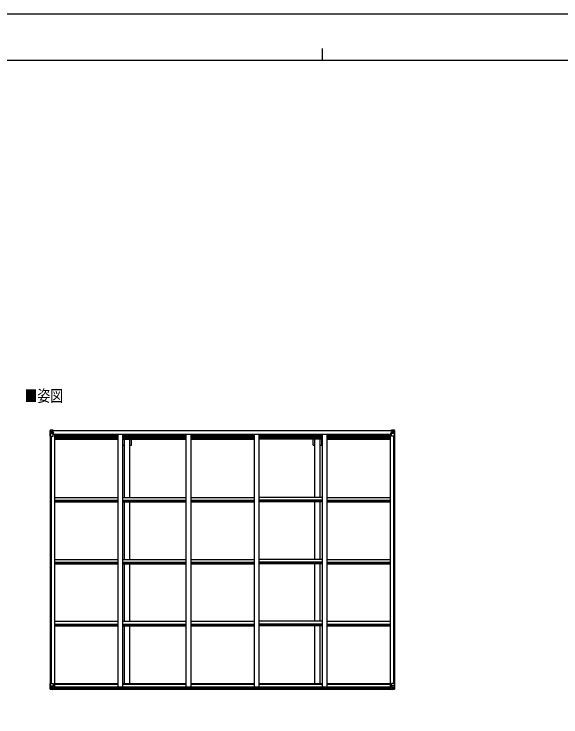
# Model space of a CAD drawing. Units: millimetres, scale not verified. Extents: x -10512 to 10512, y -7425 to 7425.
# Drawn here: x -3253 to 2499, y 30 to 7425 of the extents above; entities that cross this region are included whole.
import ezdxf
from ezdxf.enums import TextEntityAlignment as Align

# ---------------------------------------------------------------- set-up
doc = ezdxf.new("R2010")
doc.units = ezdxf.units.MM
doc.header["$LTSCALE"] = 30
for name, color, linetype in [('0-2_USER1', 3, 'Continuous'), ('0-4_YKK_13', 4, 'Continuous'), ('0-5_YKK_A1', 4, 'Continuous'), ('0-7_YKK_ZWAK', 7, 'Continuous')]:
    doc.layers.add(name, color=color, linetype=linetype)
doc.styles.add('ＭＳ ゴシック', font='')
doc.styles.get('ＭＳ ゴシック').set_extended_font_data('MS Gothic')

msp = doc.modelspace()

# ---------------------------------------------------------------- linework, layer by layer
at = {"layer": '0-4_YKK_13'}
for p, q in [((-2874.45, 3045.44), (-2874.45, 3045.4)), ((-2873.51, 3046.44), (-2873.51, 3046.44)), ((-2873.51, 3046.4), (-2873.51, 3046.44)), ((-2864.54, 3046.83), (-2872.46, 3046.36)), ((-2871.6, 3045.38), (-2871.61, 3045.32)), ((-2871.61, 2984.73), (-2871.61, 3045.32)), ((-2867.64, 3041.94), (-2870.37, 3045.61)), ((-2866.78, 3038.43), (-2864.45, 3038.49)), ((-2866.78, 3024.96), (-2866.78, 3038.43)), ((-2852.45, 3047.62), (-2864.45, 3046.83)), ((-2864.45, 3038.49), (-2852.45, 3038.49)), ((-2853.45, 3038.49), (-2852.45, 3038.49)), ((-2845.95, 3048.13), (-2852.45, 3047.73)), ((-2852.45, 3021.63), (-2852.45, 3047.73)), ((-2852.45, 3046.85), (-2845.95, 3047.24)), ((-2850.95, 3042.02), (-2852.45, 3042.02)), ((-2850.95, 3038.49), (-2852.45, 3038.49)), ((-2845.95, 3046.32), (-2850.95, 3046.23)), ((-2850.45, 3041.66), (-2850.95, 3041.66)), ((-2846.95, 3036.73), (-2850.95, 3036.73)), ((-2850.84, 3040.36), (-2846.95, 3040.36)), ((-2850.45, 3042.69), (-2850.45, 3040.74)), ((-2842.45, 3042.69), (-2850.45, 3042.69)), ((-2842.45, 3042.66), (-2850.45, 3042.66)), ((-2840.45, 3040.82), (-2850.45, 3040.74)), ((-2850.45, 3040.57), (-2850.45, 3040.74)), ((-2850.45, 3040.74), (-2850.45, 3040.74)), ((-2846.95, 3020.63), (-2846.95, 3040.6)), ((-2845.95, 3047.24), (-2845.95, 3048.13)), ((-2845.95, 3046.73), (-2845.95, 3047.24)), ((-2845.95, 3046.73), (-2845.95, 3046.32)), ((-2845.95, 3046.32), (-2845.95, 3045.5)), ((-2840.95, 3045.93), (-2840.95, 3045.5)), ((-2840.65, 3045.93), (-2840.95, 3045.93)), ((-2840.65, 3045.93), (-2838.96, 3045.5)), ((-2840.45, 3042.43), (-2835.45, 3042.43)), ((-2840.45, 3040.82), (-2840.45, 3042.43)), ((-2835.45, 3043.36), (-2835.45, 3042.43)), ((-2835.45, 3042.43), (-2834.45, 3042.43)), ((-2834.45, 3042.43), (-2834.45, 3043.36)), ((-2834.45, 3042.43), (-2834.45, 3040.87)), ((-2834.45, 3040.75), (-2834.45, 3040.87)), ((709.55, 3042.43), (709.55, 3043.36)), ((710.55, 3042.43), (709.55, 3042.43)), ((709.55, 3042.43), (709.55, 3040.87)), ((709.55, 3040.75), (709.55, 3040.87)), ((710.55, 3043.36), (710.55, 3042.43)), ((715.55, 3042.43), (710.55, 3042.43)), ((715.75, 3045.93), (714.06, 3045.5)), ((715.55, 3040.82), (715.55, 3042.43)), ((715.55, 3040.82), (725.55, 3040.74)), ((715.75, 3045.93), (716.05, 3045.93)), ((716.05, 3045.93), (716.05, 3045.5)), ((717.55, 3042.69), (725.55, 3042.69)), ((717.55, 3042.66), (725.55, 3042.66)), ((721.05, 3048.13), (727.55, 3047.73)), ((721.05, 3047.24), (721.05, 3048.13)), ((727.55, 3046.85), (721.05, 3047.24)), ((721.05, 3046.73), (721.05, 3047.24)), ((721.05, 3046.73), (721.05, 3046.32)), ((721.05, 3046.32), (726.05, 3046.23)), ((721.05, 3046.32), (721.05, 3045.5)), ((722.05, 3020.63), (722.05, 3040.6)), ((725.94, 3040.36), (722.05, 3040.36)), ((722.05, 3036.73), (726.05, 3036.73)), ((725.55, 3042.69), (725.55, 3040.74)), ((725.55, 3041.66), (726.05, 3041.66)), ((725.55, 3040.57), (725.55, 3040.74)), ((725.55, 3040.74), (725.55, 3040.74)), ((726.05, 3042.02), (727.55, 3042.02)), ((726.05, 3038.49), (727.55, 3038.49)), ((727.55, 3021.63), (727.55, 3047.73)), ((727.55, 3047.62), (739.55, 3046.83)), ((728.55, 3038.49), (727.55, 3038.49)), ((739.55, 3038.49), (727.55, 3038.49)), ((741.88, 3038.43), (739.55, 3038.49)), ((739.64, 3046.83), (747.56, 3046.36)), ((741.88, 3024.96), (741.88, 3038.43)), ((742.74, 3041.94), (745.47, 3045.61)), ((746.7, 3045.38), (746.71, 3045.32)), ((746.71, 2984.73), (746.71, 3045.32)), ((748.61, 3046.44), (748.61, 3046.44)), ((748.61, 3046.4), (748.61, 3046.44)), ((749.55, 3045.44), (749.55, 3045.4)), ((-2871.61, 2984.73), (-2841.45, 2984.73)), ((-2871.06, 3011.61), (-2866.92, 3023.7)), ((-2871.06, 3011.61), (-2864.45, 3011.4)), ((-2864.45, 3024.93), (-2866.78, 3024.96)), ((-2864.45, 3024.93), (-2852.45, 3024.93)), ((-2864.45, 3024.93), (-2864.45, 3024.93)), ((-2864.45, 3011.4), (-2840.45, 3011.4)), ((-2858.97, 3031.29), (-2858.97, 3030.33)), ((-2850.95, 3024.93), (-2852.45, 3024.93)), ((-2851.62, 3021.38), (-2841.28, 3019.72)), ((-2851.62, 3020.74), (-2851.62, 3021.38)), ((-2841.28, 3019.09), (-2851.62, 3020.74)), ((-2846.95, 3028.53), (-2850.95, 3028.53)), ((-2841.28, 3019.72), (-2841.28, 3019.09)), ((-2841, 3019.64), (-2836.95, 3019.61)), ((-2840.45, 2985.73), (-2840.45, 3018.83)), ((-2835.95, 3007.73), (-2840.45, 3007.73)), ((-2835.95, 3019.6), (-2836.95, 3019.61)), ((-2836.95, 3017.88), (-2835.95, 3017.88)), ((-2835.95, 3003.38), (-2835.95, 3019.6)), ((711.05, 3019.6), (712.05, 3019.61)), ((711.05, 3003.38), (711.05, 3019.6)), ((712.05, 3017.88), (711.05, 3017.88)), ((711.05, 3007.73), (715.55, 3007.73)), ((716.1, 3019.64), (712.05, 3019.61)), ((715.55, 2985.73), (715.55, 3018.83)), ((739.55, 3011.4), (715.55, 3011.4)), ((726.72, 3021.38), (716.38, 3019.72)), ((716.38, 3019.09), (726.72, 3020.74)), ((716.38, 3019.72), (716.38, 3019.09)), ((746.71, 2984.73), (716.55, 2984.73)), ((722.05, 3028.53), (726.05, 3028.53)), ((726.05, 3024.93), (727.55, 3024.93)), ((726.72, 3020.74), (726.72, 3021.38)), ((739.55, 3024.93), (727.55, 3024.93)), ((734.07, 3031.29), (734.07, 3030.33)), ((739.55, 3024.93), (741.88, 3024.96)), ((739.55, 3024.93), (739.55, 3024.93)), ((746.16, 3011.61), (739.55, 3011.4)), ((746.16, 3011.61), (742.02, 3023.7)), ((-2874.45, 383.09), (-2841.45, 383.09)), ((-2874.45, 322.38), (-2874.45, 383.09)), ((-2871.61, 383.09), (-2871.61, 322.51)), ((-2840.45, 382.09), (-2840.45, 348.99)), ((715.55, 382.09), (715.55, 348.99)), ((749.55, 383.09), (716.55, 383.09)), ((746.71, 383.09), (746.71, 322.51)), ((749.55, 322.38), (749.55, 383.09)), ((-2873.51, 321.42), (-2873.51, 321.38)), ((-2864.54, 320.99), (-2872.46, 321.47)), ((-2871.6, 322.44), (-2871.61, 322.51)), ((-2871.06, 356.21), (-2864.45, 356.42)), ((-2871.06, 356.21), (-2866.92, 344.12)), ((-2867.64, 325.88), (-2870.37, 322.21)), ((-2864.45, 342.89), (-2866.78, 342.86)), ((-2866.78, 342.86), (-2866.78, 329.39)), ((-2866.78, 329.39), (-2864.45, 329.33)), ((-2864.45, 356.42), (-2840.45, 356.42)), ((-2864.45, 342.89), (-2864.45, 342.89)), ((-2852.45, 342.89), (-2864.45, 342.89)), ((-2864.45, 329.33), (-2852.45, 329.33)), ((-2852.45, 320.2), (-2864.45, 320.99)), ((-2859.93, 336.53), (-2859.93, 337.49)), ((-2852.45, 346.88), (-2845.95, 346.88)), ((-2852.45, 346.88), (-2852.45, 320.09)), ((-2841.28, 348.73), (-2851.62, 347.08)), ((-2851.62, 347.08), (-2851.62, 346.88)), ((-2848.93, 346.88), (-2841.28, 348.1)), ((-2845.95, 346.88), (-2836.95, 346.84)), ((-2845.95, 319.69), (-2845.95, 325.64)), ((-2836.95, 325.07), (-2845.95, 325.01)), ((-2841.28, 348.1), (-2841.28, 348.73)), ((-2835.95, 345.93), (-2835.95, 325.78)), ((711.05, 345.93), (711.05, 325.78)), ((721.05, 346.88), (712.05, 346.84)), ((712.05, 325.07), (721.05, 325.01)), ((739.55, 356.42), (715.55, 356.42)), ((716.38, 348.73), (726.72, 347.08)), ((716.38, 348.1), (716.38, 348.73)), ((724.03, 346.88), (716.38, 348.1)), ((727.55, 346.88), (721.05, 346.88)), ((721.05, 319.69), (721.05, 325.64)), ((726.72, 347.08), (726.72, 346.88)), ((727.55, 346.88), (727.55, 320.09)), ((727.55, 342.89), (739.55, 342.89)), ((739.55, 329.33), (727.55, 329.33)), ((727.55, 320.2), (739.55, 320.99)), ((735.03, 336.53), (735.03, 337.49)), ((746.16, 356.21), (739.55, 356.42)), ((739.55, 342.89), (739.55, 342.89)), ((739.55, 342.89), (741.88, 342.86)), ((741.88, 329.39), (739.55, 329.33)), ((739.64, 320.99), (747.56, 321.47)), ((741.88, 342.86), (741.88, 329.39)), ((746.16, 356.21), (742.02, 344.12)), ((742.74, 325.88), (745.47, 322.21)), ((746.7, 322.44), (746.71, 322.51)), ((748.61, 321.42), (748.61, 321.38))]:
    msp.add_line(p, q, dxfattribs=at)
for points in [[(-2874.45, 3045.4), (-2874.45, 2984.73), (-2871.61, 2984.73)], [(-2873.51, 3046.44), (-2864.45, 3047), (-2852.45, 3047.73)], [(-2860.89, 3032.25), (-2861.85, 3032.25), (-2861.85, 3033.21), (-2860.89, 3033.21)], [(-2859.93, 3034.17), (-2859.93, 3035.13), (-2858.97, 3035.13), (-2858.97, 3034.17)], [(-2858.01, 3033.21), (-2857.05, 3033.21), (-2857.05, 3032.25), (-2858.01, 3032.25)], [(-2845.95, 3046.73), (-2850.95, 3046.73), (-2850.95, 3021.27)], [(-2850.45, 3041.66), (-2842.45, 3041.66), (-2842.45, 3043.36)], [(-2835.45, 3040.7), (-2850.45, 3040.57), (-2850.45, 3040.57)], [(-2840.45, 3040.82), (-2840.45, 3040.81), (-2834.45, 3040.87)], [(715.55, 3040.82), (715.55, 3040.81), (709.55, 3040.87)], [(710.55, 3040.7), (725.55, 3040.57), (725.55, 3040.57)], [(725.55, 3041.66), (717.55, 3041.66), (717.55, 3043.36)], [(721.05, 3046.73), (726.05, 3046.73), (726.05, 3021.27)], [(748.61, 3046.44), (739.55, 3047), (727.55, 3047.73)], [(733.11, 3033.21), (732.15, 3033.21), (732.15, 3032.25), (733.11, 3032.25)], [(735.03, 3034.17), (735.03, 3035.13), (734.07, 3035.13), (734.07, 3034.17)], [(735.99, 3032.25), (736.95, 3032.25), (736.95, 3033.21), (735.99, 3033.21)], [(749.55, 3045.4), (749.55, 2984.73), (746.71, 2984.73)], [(-2858.97, 3030.33), (-2859.93, 3030.33), (-2859.93, 3031.29)], [(-2836.95, 3019.61), (-2836.95, 3017.88), (-2840.45, 3017.86)], [(712.05, 3019.61), (712.05, 3017.88), (715.55, 3017.86)], [(734.07, 3030.33), (735.03, 3030.33), (735.03, 3031.29)], [(-2873.51, 321.38), (-2864.45, 320.82), (-2845.95, 319.69)], [(-2860.89, 334.61), (-2861.85, 334.61), (-2861.85, 335.57), (-2860.89, 335.57)], [(-2859.93, 337.49), (-2858.97, 337.49), (-2858.97, 336.53)], [(-2858.97, 333.65), (-2858.97, 332.69), (-2859.93, 332.69), (-2859.93, 333.65)], [(-2858.01, 335.57), (-2857.05, 335.57), (-2857.05, 334.61), (-2858.01, 334.61)], [(-2835.95, 325.78), (-2835.96, 325.67), (-2845.95, 325.64)], [(711.05, 325.78), (711.06, 325.67), (721.05, 325.64)], [(748.61, 321.38), (739.55, 320.82), (721.05, 319.69)], [(733.11, 335.57), (732.15, 335.57), (732.15, 334.61), (733.11, 334.61)], [(735.03, 337.49), (734.07, 337.49), (734.07, 336.53)], [(734.07, 333.65), (734.07, 332.69), (735.03, 332.69), (735.03, 333.65)], [(735.99, 334.61), (736.95, 334.61), (736.95, 335.57), (735.99, 335.57)]]:
    msp.add_lwpolyline(points, dxfattribs=at)
for centre in [(-2859.45, 3032.73), (734.55, 3032.73), (-2859.45, 335.09), (734.55, 335.09)]:
    msp.add_circle(centre, 5.3, dxfattribs=at)
for centre, radius, start, end in [((-2873.45, 3045.45), 1, 93.50017, 180.00079), ((-2873.45, 3045.44), 0.999, 93.4424, 179.95083), ((-2873.45, 3045.4), 0.999, 93.4424, 179.95083), ((-2872.3, 3059.05), 12.7, 269.24466, 275.10311), ((-2870.32, 3045.44), 1.28, 131.17831, 182.45895), ((-2860.89, 3034.17), 0.96, 270, 0), ((-2860.89, 3031.29), 0.96, 0, 90), ((-2858.01, 3034.17), 0.96, 180, 270), ((-2858.01, 3031.29), 0.96, 90, 180), ((-2850.45, 3043.19), 0.5, 179.99802, 269.99691), ((-2850.45, 3043.16), 0.5, 180.00109, 270.00109), ((-2850.45, 3040.24), 0.5, 90.52895, 180.04464), ((-2850.44, 3040.06), 0.513, 91.88028, 181.04707), ((-2835.31, 3048.39), 7.69, 268.96999, 276.43426), ((710.41, 3048.39), 7.69, 263.56574, 271.03001), ((725.55, 3043.19), 0.5, 270.00309, 0.00198), ((725.55, 3043.16), 0.5, 269.99891, 359.99891), ((725.55, 3040.24), 0.5, 359.95536, 89.47105), ((725.54, 3040.06), 0.513, 358.95293, 88.11972), ((733.11, 3034.17), 0.96, 270, 0), ((733.11, 3031.29), 0.96, 0, 90), ((735.99, 3034.17), 0.96, 180, 270), ((735.99, 3031.29), 0.96, 90, 180), ((745.42, 3045.44), 1.28, 357.54105, 48.82169), ((747.4, 3059.05), 12.7, 264.89689, 270.75534), ((748.55, 3045.45), 1, 359.99921, 86.49983), ((748.55, 3045.44), 0.999, 0.04917, 86.5576), ((748.55, 3045.4), 0.999, 0.04917, 86.5576), ((-2851.51, 3022.31), 0.937, 182.32209, 263.26766), ((-2851.51, 3021.67), 0.937, 182.32209, 263.26766), ((-2841.45, 2985.73), 1, 270, 0), ((-2841.39, 3018.79), 0.937, 2.32209, 83.26766), ((-2841.39, 3018.16), 0.937, 2.32209, 83.26766), ((716.49, 3018.79), 0.937, 96.73234, 177.67791), ((716.49, 3018.16), 0.937, 96.73234, 177.67791), ((716.55, 2985.73), 1, 180, 270), ((726.61, 3022.31), 0.937, 276.73234, 357.67791), ((726.61, 3021.67), 0.937, 276.73234, 357.67791), ((-2841.45, 382.09), 1, 0, 90), ((716.55, 382.09), 1, 90, 180), ((-2873.45, 322.42), 0.999, 180.04917, 266.5576), ((-2873.45, 322.38), 0.999, 180.04917, 266.5576), ((-2873.45, 322.38), 1, 179.99921, 266.49983), ((-2872.3, 308.77), 12.7, 84.89689, 90.75534), ((-2870.32, 322.38), 1.28, 177.54105, 228.82169), ((-2860.89, 336.53), 0.96, 270, 0), ((-2860.89, 333.65), 0.96, 0, 90), ((-2858.01, 336.53), 0.96, 180, 270), ((-2858.01, 333.65), 0.96, 90, 180), ((-2851.51, 346.15), 0.937, 96.73234, 129.06602), ((-2841.39, 349.66), 0.937, 276.73234, 357.67791), ((-2841.39, 349.03), 0.937, 276.73234, 357.67791), ((716.49, 349.66), 0.937, 182.32209, 263.26766), ((716.49, 349.03), 0.937, 182.32209, 263.26766), ((726.61, 346.15), 0.937, 50.93398, 83.26766), ((733.11, 336.53), 0.96, 270, 0), ((733.11, 333.65), 0.96, 0, 90), ((735.99, 336.53), 0.96, 180, 270), ((735.99, 333.65), 0.96, 90, 180), ((745.42, 322.38), 1.28, 311.17831, 2.45895), ((747.4, 308.77), 12.7, 89.24466, 95.10311), ((748.55, 322.42), 0.999, 273.4424, 359.95083), ((748.55, 322.38), 0.999, 273.4424, 359.95083), ((748.55, 322.38), 1, 273.50017, 0.00079)]:
    msp.add_arc(centre, radius, start, end, dxfattribs=at)
for centre, major_axis, ratio, start_param, end_param in [((-2672.51, 3058.75), (201, 12.36), 0.060933, 3.1373463, 3.1378449), ((-2871.51, 3046.52), (2, 0.12), 0.060933, 3.1378449, 4.2119296), ((-2871.32, 3043.42), (-0.02, 3), 0.466854, 5.5234897, 6.1575023), ((-2869.65, 3038.35), (0.03, 5), 0.573921, 4.7320603, 5.5159136), ((-2946.2, 3038.49), (81.75, 0), 0.061163, 0, 0.0007725), ((821.3, 3038.49), (-81.75, 0), 0.061163, 6.2824128, 6.2831853), ((744.75, 3038.35), (-0.03, 5), 0.573921, 0.7672717, 1.551125), ((746.42, 3043.42), (0.02, 3), 0.466854, 0.125683, 0.7596956), ((746.61, 3046.52), (-2, 0.12), 0.060933, 2.0712557, 3.1453404), ((547.61, 3058.75), (-201, 12.36), 0.060933, 3.1453404, 3.145839), ((-2870.34, 3013.96), (0.85, 2.32), 0.403757, 2.3087461, 3.2744049), ((-2868.19, 3024.98), (0, 3), 0.468246, 4.2703918, 4.7058971), ((743.29, 3024.98), (0, 3), 0.468246, 1.5772882, 2.0127935), ((745.44, 3013.96), (-0.85, 2.32), 0.403757, 3.0087805, 3.9744392), ((-2871.51, 321.3), (2, -0.12), 0.060933, 2.0712557, 3.1453404), ((-2672.51, 309.07), (201, -12.36), 0.060933, 3.1453404, 3.145839), ((-2870.34, 353.86), (0.85, -2.32), 0.403757, 3.0087805, 3.9744392), ((-2871.32, 324.4), (-0.02, -3), 0.466854, 0.125683, 0.7596956), ((-2869.65, 329.47), (0.03, -5), 0.573921, 0.7672717, 1.551125), ((-2868.19, 342.84), (0, -3), 0.468246, 1.5772882, 2.0127935), ((-2946.2, 329.33), (81.75, 0), 0.061163, 6.2824128, 6.2831853), ((-2836.95, 345.94), (1, -0.021), 0.906239, 0.0187047, 1.589501), ((-2836.95, 325.77), (1, 0.012), 0.707053, 4.7036637, 6.124411), ((712.05, 345.94), (-1, -0.021), 0.906239, 4.6936843, 6.2644806), ((712.05, 325.77), (-1, 0.012), 0.707053, 0.1587743, 1.5795216), ((821.3, 329.33), (-81.75, 0), 0.061163, 0, 0.0007725), ((744.75, 329.47), (-0.03, -5), 0.573921, 4.7320603, 5.5159136), ((743.29, 342.84), (0, -3), 0.468246, 4.2703918, 4.7058971), ((746.42, 324.4), (0.02, -3), 0.466854, 5.5234897, 6.1575023), ((745.44, 353.86), (-0.85, -2.32), 0.403757, 2.3087461, 3.2744049), ((746.61, 321.3), (-2, -0.12), 0.060933, 3.1378449, 4.2119296), ((547.61, 309.07), (-201, -12.36), 0.060933, 3.1373463, 3.1378449)]:
    msp.add_ellipse(centre, major_axis=major_axis, ratio=ratio, start_param=start_param, end_param=end_param, dxfattribs=at)
at = {"layer": '0-5_YKK_A1'}
for p, q in [((-2850.95, 3045.5), (726.05, 3045.5)), ((-2850.95, 3043.36), (726.05, 3043.36)), ((-2872.45, 2984.73), (-2872.45, 383.09)), ((-2862.75, 2984.73), (-2862.75, 383.09)), ((-2827.45, 3003.38), (-2840.45, 3003.38)), ((-2827.45, 3003.38), (-2827.45, 347.07)), ((-2827.45, 2989.7), (-2161.45, 2989.7)), ((-2827.45, 2981.31), (-2161.45, 2981.31)), ((-2827.45, 2973.11), (-2161.45, 2973.11)), ((-2827.45, 2969.18), (-2161.45, 2969.18)), ((-2827.45, 2964.1), (-2161.45, 2964.1)), ((-2819.95, 2989.7), (-2819.95, 3005.22)), ((-2819.95, 3005.22), (695.05, 3005.22)), ((-2161.45, 3005.2), (-2161.45, 346.28)), ((-2111.45, 3005.2), (-2111.45, 346.28)), ((-2111.45, 2989.7), (-1445.45, 2989.7)), ((-2111.45, 2981.31), (-1445.45, 2981.31)), ((-2111.45, 2973.11), (-1445.45, 2973.11)), ((-2111.45, 2969.18), (-1445.45, 2969.18)), ((-2111.45, 2964.1), (-1445.45, 2964.1)), ((-1445.45, 3005.2), (-1445.45, 346.28)), ((-1395.45, 3005.2), (-1395.45, 346.28)), ((-1395.45, 2989.7), (-729.45, 2989.7)), ((-1395.45, 2981.31), (-729.45, 2981.31)), ((-1395.45, 2973.11), (-729.45, 2973.11)), ((-1395.45, 2969.18), (-729.45, 2969.18)), ((-1395.45, 2964.1), (-729.45, 2964.1)), ((-729.45, 3005.2), (-729.45, 346.28)), ((-679.45, 3005.2), (-679.45, 346.28)), ((-13.45, 2989.7), (-679.45, 2989.7)), ((-13.45, 2981.31), (-679.45, 2981.31)), ((-13.45, 2973.11), (-679.45, 2973.11)), ((-13.45, 2969.18), (-679.45, 2969.18)), ((-13.45, 2964.1), (-679.45, 2964.1)), ((-13.45, 3005.2), (-13.45, 346.28)), ((36.55, 3005.2), (36.55, 346.28)), ((36.55, 2989.7), (702.55, 2989.7)), ((36.55, 2981.31), (702.55, 2981.31)), ((36.55, 2973.11), (702.55, 2973.11)), ((36.55, 2969.18), (702.55, 2969.18)), ((36.55, 2964.1), (702.55, 2964.1)), ((695.05, 2989.7), (695.05, 3005.22)), ((702.55, 3003.38), (702.55, 347.07)), ((702.55, 3003.38), (715.55, 3003.38)), ((737.85, 2984.73), (737.85, 383.09)), ((747.55, 2984.73), (747.55, 383.09)), ((-2827.45, 2951.09), (-2161.45, 2951.09)), ((-2111.45, 2951.09), (-1445.45, 2951.09)), ((-2107.65, 2889.5), (-2107.65, 2949.9)), ((-2107.65, 2889.5), (-2089.95, 2889.5)), ((-2089.95, 2339.64), (-2089.95, 2949.9)), ((-2034.95, 2339.64), (-2034.95, 2949.9)), ((-2034.95, 2889.5), (-2017.25, 2889.5)), ((-2017.25, 2889.5), (-2017.25, 2949.9)), ((-1395.45, 2951.09), (-729.45, 2951.09)), ((-13.45, 2951.09), (-679.45, 2951.09)), ((-107.65, 2889.5), (-107.65, 2949.9)), ((-107.65, 2889.5), (-89.95, 2889.5)), ((-89.95, 2339.64), (-89.95, 2949.9)), ((-34.95, 2339.64), (-34.95, 2949.9)), ((-34.95, 2889.5), (-17.25, 2889.5)), ((-17.25, 2889.5), (-17.25, 2949.9)), ((36.55, 2951.09), (702.55, 2951.09)), ((-2827.45, 2339.77), (-2161.48, 2339.77)), ((-2827.45, 2310.03), (-2161.48, 2310.03)), ((-2827.45, 2305.49), (-2161.48, 2305.49)), ((-2827.45, 2292.48), (-2161.48, 2292.48)), ((-2111.45, 2339.77), (-1445.48, 2339.77)), ((-2111.45, 2310.03), (-1445.48, 2310.03)), ((-2111.45, 2305.49), (-1445.48, 2305.49)), ((-2111.45, 2292.48), (-1445.48, 2292.48)), ((-1395.45, 2339.77), (-729.48, 2339.77)), ((-1395.45, 2310.03), (-729.48, 2310.03)), ((-1395.45, 2305.49), (-729.48, 2305.49)), ((-1395.45, 2292.48), (-729.48, 2292.48)), ((-13.48, 2339.77), (-679.45, 2339.77)), ((-13.48, 2310.03), (-679.45, 2310.03)), ((-13.48, 2305.49), (-679.45, 2305.49)), ((-13.48, 2292.48), (-679.45, 2292.48)), ((36.55, 2339.77), (702.52, 2339.77)), ((36.55, 2310.03), (702.52, 2310.03)), ((36.55, 2305.49), (702.52, 2305.49)), ((36.55, 2292.48), (702.52, 2292.48)), ((-2089.95, 1687.98), (-2089.95, 2291.28)), ((-2034.95, 1687.98), (-2034.95, 2291.28)), ((-89.95, 1687.98), (-89.95, 2291.28)), ((-34.95, 1687.98), (-34.95, 2291.28)), ((-2827.45, 1688.11), (-2161.48, 1688.11)), ((-2827.45, 1658.37), (-2161.48, 1658.37)), ((-2827.45, 1653.83), (-2161.48, 1653.83)), ((-2827.45, 1640.82), (-2161.48, 1640.82)), ((-2111.45, 1688.11), (-1445.48, 1688.11)), ((-2111.45, 1658.37), (-1445.48, 1658.37)), ((-2111.45, 1653.83), (-1445.48, 1653.83)), ((-2111.45, 1640.82), (-1445.48, 1640.82)), ((-2089.95, 1036.32), (-2089.95, 1639.62)), ((-2034.95, 1036.32), (-2034.95, 1639.62)), ((-1395.45, 1688.11), (-729.48, 1688.11)), ((-1395.45, 1658.37), (-729.48, 1658.37)), ((-1395.45, 1653.83), (-729.48, 1653.83)), ((-1395.45, 1640.82), (-729.48, 1640.82)), ((-13.48, 1688.11), (-679.45, 1688.11)), ((-13.48, 1658.37), (-679.45, 1658.37)), ((-13.48, 1653.83), (-679.45, 1653.83)), ((-13.48, 1640.82), (-679.45, 1640.82)), ((-89.95, 1036.32), (-89.95, 1639.62)), ((-34.95, 1036.32), (-34.95, 1639.62)), ((36.55, 1688.11), (702.52, 1688.11)), ((36.55, 1658.37), (702.52, 1658.37)), ((36.55, 1653.83), (702.52, 1653.83)), ((36.55, 1640.82), (702.52, 1640.82)), ((-2827.45, 1036.45), (-2161.48, 1036.45)), ((-2111.45, 1036.45), (-1445.48, 1036.45)), ((-1395.45, 1036.45), (-729.48, 1036.45)), ((-13.48, 1036.45), (-679.45, 1036.45)), ((36.55, 1036.45), (702.52, 1036.45)), ((-2827.45, 1006.71), (-2161.48, 1006.71)), ((-2827.45, 1002.17), (-2161.48, 1002.17)), ((-2827.45, 989.16), (-2161.48, 989.16)), ((-2111.45, 1006.71), (-1445.48, 1006.71)), ((-2111.45, 1002.17), (-1445.48, 1002.17)), ((-2111.45, 989.16), (-1445.48, 989.16)), ((-2089.95, 384.04), (-2089.95, 987.96)), ((-2034.95, 384.04), (-2034.95, 987.96)), ((-1395.45, 1006.71), (-729.48, 1006.71)), ((-1395.45, 1002.17), (-729.48, 1002.17)), ((-1395.45, 989.16), (-729.48, 989.16)), ((-13.48, 1006.71), (-679.45, 1006.71)), ((-13.48, 1002.17), (-679.45, 1002.17)), ((-13.48, 989.16), (-679.45, 989.16)), ((-89.95, 384.04), (-89.95, 987.96)), ((-34.95, 384.04), (-34.95, 987.96)), ((36.55, 1006.71), (702.52, 1006.71)), ((36.55, 1002.17), (702.52, 1002.17)), ((36.55, 989.16), (702.52, 989.16)), ((-2827.45, 383.24), (-2161.45, 383.24)), ((-2827.45, 374.89), (-2161.45, 374.89)), ((-2111.45, 383.24), (-1445.45, 383.24)), ((-2111.45, 374.89), (-1445.45, 374.89)), ((-1395.45, 383.24), (-729.45, 383.24)), ((-1395.45, 374.89), (-729.45, 374.89)), ((-679.45, 383.24), (-13.45, 383.24)), ((-679.45, 374.89), (-13.45, 374.89)), ((36.55, 383.24), (702.55, 383.24)), ((36.55, 374.89), (702.55, 374.89)), ((-2847.71, 347.07), (722.81, 347.07)), ((-2845.95, 321.29), (721.05, 321.29)), ((-2835.95, 344.81), (711.05, 344.81)), ((-2835.95, 329.19), (711.05, 329.19))]:
    msp.add_line(p, q, dxfattribs=at)
at = {"layer": '0-7_YKK_ZWAK'}
for p, q in [((-12.45, 7062.5), (-12.45, 6937.5)), ((9737.55, 6937.5), (-9762.45, 6937.5))]:
    msp.add_line(p, q, dxfattribs=at)
msp.add_lwpolyline([(-10512.5, -7425), (10512.5, -7425), (10512.5, 7425), (-10512.5, 7425)], close=True, dxfattribs=at)

# ---------------------------------------------------------------- texts
at = {"layer": '0-2_USER1', "style": 'ＭＳ ゴシック', "width": 0.8}
msp.add_text('■姿図', height=123.8, dxfattribs=at).set_placement((-3142.51, 3309.2), align=Align.BOTTOM_LEFT)

doc.saveas('drawing.dxf')
